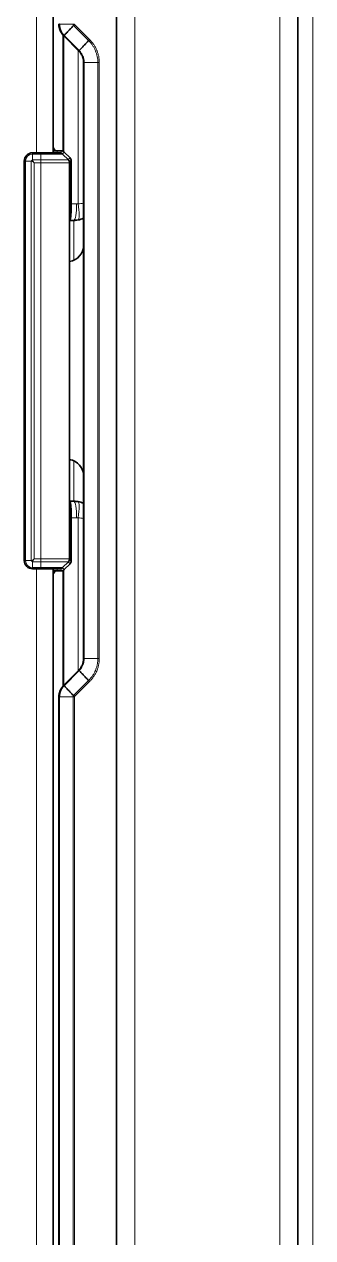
# Model space of a CAD drawing. Header units: inches. Extents: x -1096 to 3103, y -191 to 3207.
# Drawn here: x 92.3 to 127.3, y 1542.7 to 1690 of the extents above; entities that cross this region are included whole.
import ezdxf

# ---------------------------------------------------------------- set-up
doc = ezdxf.new("R2010")
doc.units = ezdxf.units.IN

msp = doc.modelspace()

# ---------------------------------------------------------------- linework, layer by layer
at = {"lineweight": 13}
for p, q in [((93.77, 1895.14), (93.77, 1674.39)), ((105.67, 1829.14), (105.67, 1122.55)), ((123.27, 1829.13), (123.27, 1133.34)), ((127.27, 1829.13), (127.27, 1135.19)), ((100.07, 1688.01), (98.24, 1689.84)), ((98.38, 1689.95), (100.19, 1688.13)), ((96.94, 1674.61), (96.94, 1688.71)), ((97.08, 1688.55), (97.08, 1674.52)), ((97.1, 1688.63), (98.93, 1686.81)), ((98.79, 1668.21), (98.79, 1686.85)), ((99.54, 1685.34), (99.47, 1685.34)), ((99.54, 1685.34), (99.54, 1613)), ((101.2, 1613), (101.2, 1685.34)), ((101.37, 1685.34), (101.37, 1613)), ((93.27, 1674.24), (93.27, 1674.39)), ((94.27, 1674.24), (93.27, 1674.24)), ((93.27, 1673.54), (93.27, 1674.24)), ((93.27, 1673.54), (94.27, 1673.54)), ((94.27, 1674.24), (94.27, 1674.39)), ((96.91, 1674.24), (94.27, 1674.24)), ((94.27, 1673.54), (94.27, 1674.24)), ((94.27, 1673.54), (97.62, 1673.54)), ((94.27, 1673.18), (94.27, 1673.54)), ((96.27, 1674.57), (96.27, 1674.39)), ((96.76, 1674.64), (96.76, 1674.35)), ((97.11, 1674.49), (96.89, 1674.27)), ((97.82, 1673.79), (97.6, 1673.56)), ((92.27, 1673.39), (92.41, 1673.39)), ((92.41, 1673.39), (92.41, 1624.89)), ((93.12, 1673.39), (92.41, 1673.39)), ((93.12, 1624.89), (93.12, 1673.39)), ((93.47, 1673.18), (93.47, 1625.1)), ((94.27, 1673.18), (93.47, 1673.18)), ((97.77, 1673.18), (94.27, 1673.18)), ((94.27, 1625.1), (94.27, 1673.18)), ((97.97, 1673.43), (97.7, 1673.43)), ((97.97, 1668.19), (98.61, 1668.19)), ((98.27, 1661.34), (98.27, 1666.19)), ((97.77, 1637.09), (98.02, 1637.09)), ((98.27, 1632.09), (98.27, 1637.09)), ((98.61, 1630.09), (97.97, 1630.09)), ((98.79, 1611.49), (98.79, 1630.08)), ((93.47, 1625.1), (94.27, 1625.1)), ((94.27, 1625.1), (97.77, 1625.1)), ((94.27, 1624.74), (94.27, 1625.1)), ((92.27, 1624.89), (92.41, 1624.89)), ((93.12, 1624.89), (92.41, 1624.89)), ((93.27, 1624.74), (93.27, 1624.04)), ((94.27, 1624.74), (93.27, 1624.74)), ((93.27, 1624.04), (93.27, 1623.89)), ((93.27, 1624.04), (94.27, 1624.04)), ((93.77, 1623.89), (93.77, 1263.14)), ((94.27, 1624.74), (94.27, 1624.04)), ((97.62, 1624.74), (94.27, 1624.74)), ((94.27, 1624.04), (94.27, 1623.89)), ((94.27, 1624.04), (96.91, 1624.04)), ((96.27, 1623.89), (96.27, 1623.71)), ((96.76, 1623.64), (96.76, 1623.93)), ((97.11, 1623.79), (96.89, 1624.01)), ((96.94, 1609.64), (96.94, 1623.68)), ((97.08, 1623.76), (97.08, 1609.78)), ((97.82, 1624.49), (97.6, 1624.72)), ((97.97, 1624.85), (97.7, 1624.85)), ((98.93, 1611.53), (97.1, 1609.7)), ((98.24, 1608.5), (100.07, 1610.33)), ((100.19, 1610.2), (98.38, 1608.39)), ((96.54, 1608.34), (96.47, 1608.34)), ((96.54, 1608.34), (96.54, 1510)), ((98.37, 1608.34), (98.2, 1608.34)), ((98.2, 1510), (98.2, 1608.34)), ((98.23, 1608.48), (98.24, 1608.5)), ((98.37, 1608.34), (98.37, 1510))]:
    msp.add_line(p, q, dxfattribs=at)
at = {"lineweight": 35}
for p, q in [((95.77, 1829.14), (95.77, 1674.39)), ((103.47, 1211.6), (103.47, 1829.13)), ((125.47, 1133.34), (125.47, 1829.13)), ((125.47, 1829.13), (125.47, 1134.14)), ((96.54, 1690), (96.47, 1690)), ((98.88, 1686.75), (97.05, 1688.58)), ((99.47, 1613), (99.47, 1685.34)), ((93.27, 1674.39), (94.27, 1674.39)), ((94.27, 1674.39), (96.56, 1674.39)), ((96.27, 1674.64), (95.77, 1674.64)), ((96.76, 1674.64), (96.27, 1674.64)), ((97.62, 1673.54), (96.91, 1674.24)), ((97.11, 1674.49), (97.82, 1673.79)), ((92.27, 1624.89), (92.27, 1673.39)), ((97.77, 1673.18), (97.77, 1625.1)), ((97.97, 1669.9), (97.97, 1673.43)), ((97.77, 1670.98), (97.77, 1670.98)), ((97.82, 1669.54), (97.77, 1669.49)), ((97.97, 1668.19), (97.97, 1669.9)), ((98.27, 1666.19), (97.79, 1666.19)), ((97.79, 1632.09), (98.27, 1632.09)), ((97.97, 1628.38), (97.97, 1630.09)), ((97.77, 1628.79), (97.82, 1628.74)), ((97.97, 1624.85), (97.97, 1628.38)), ((97.77, 1627.3), (97.77, 1627.3)), ((94.27, 1623.89), (93.27, 1623.89)), ((96.56, 1623.89), (94.27, 1623.89)), ((95.77, 1623.89), (95.77, 1263.14)), ((96.27, 1623.64), (95.77, 1623.64)), ((96.11, 1623.64), (96.11, 1623.64)), ((96.27, 1623.64), (96.76, 1623.64)), ((97.62, 1624.74), (96.91, 1624.04)), ((97.82, 1624.49), (97.11, 1623.79)), ((99.54, 1613), (99.47, 1613)), ((97.05, 1609.75), (98.88, 1611.58)), ((96.47, 1510), (96.47, 1608.34))]:
    msp.add_line(p, q, dxfattribs=at)
for centre, radius, start, end in [((96.27, 1675.14), 0.5, 180, 270), ((93.27, 1673.39), 1, 90, 180), ((96.56, 1673.89), 0.5, 45, 90), ((96.76, 1674.14), 0.5, 68.386, 90), ((97.27, 1673.18), 0.5, 0, 45), ((97.47, 1673.43), 0.5, 0, 45), ((97.47, 1669.9), 0.5, 315, 0), ((98.27, 1669.19), 3, 280, 293.5783), ((97.47, 1663.17), 2, 278.5191, 0), ((97.47, 1635.17), 2, 0, 81.3727), ((98.27, 1629.09), 3, 80, 90), ((98.27, 1629.09), 3, 66.4217, 80), ((97.47, 1628.38), 0.5, 0, 45), ((97.27, 1625.1), 0.5, 315, 0), ((93.27, 1624.89), 1, 180, 270), ((96.27, 1623.14), 0.5, 90, 180), ((96.56, 1624.39), 0.5, 270, 315), ((96.76, 1624.14), 0.5, 270, 291.614), ((97.47, 1624.85), 0.5, 315, 0)]:
    msp.add_arc(centre, radius, start, end, dxfattribs=at)
at = {"lineweight": 13}
for centre, start, end in [((93.27, 1673.39), 90, 180), ((93.27, 1624.89), 180, 270)]:
    msp.add_arc(centre, 0.854, start, end, dxfattribs=at)
for centre, major_axis, ratio, start_param, end_param in [((96.27, 1675.01), (0.5, 0), 0.866025, 4.148694, 4.712389), ((98.27, 1668.19), (0, -2), 0.173648, 0, 1.570796), ((98.61, 1669.19), (0, 1), 1, 3.141593, 3.316126), ((98.27, 1669.19), (3, 0), 0.333333, 4.886922, 5.123908), ((98.44, 1668.21), (-0.35, 1.97), 0.171088, 3.141593, 4.682231), ((98.27, 1630.09), (0, -2), 0.173648, 1.570796, 3.141593), ((98.44, 1630.08), (0.35, 1.97), 0.171088, 4.742547, 6.283185), ((98.61, 1629.09), (0, 1), 1, 6.108652, 6.283185), ((98.27, 1629.09), (3, 0), 0.333333, 1.159278, 1.396263), ((96.27, 1623.27), (0.5, 0), 0.866025, 1.570796, 2.134491)]:
    msp.add_ellipse(centre, major_axis=major_axis, ratio=ratio, start_param=start_param, end_param=end_param, dxfattribs=at)
at = {"lineweight": 35}
for centre, major_axis, start_param, end_param in [((96.76, 1674.14), (0.34, 0.366), 6.246346, 6.329609), ((98.27, 1669.19), (3, 0), 4.712389, 4.886922), ((96.76, 1624.14), (0.365, 0.341), 4.663177, 4.74644)]:
    msp.add_ellipse(centre, major_axis=major_axis, ratio=1, start_param=start_param, end_param=end_param, dxfattribs=at)
for points, knots in [([(97.05, 1688.58), (97.03, 1688.61), (97.01, 1688.63), (96.96, 1688.68), (96.94, 1688.7), (96.91, 1688.74), (96.9, 1688.75), (96.88, 1688.78), (96.87, 1688.79), (96.84, 1688.83), (96.82, 1688.86), (96.79, 1688.91), (96.77, 1688.94), (96.74, 1688.98), (96.74, 1689), (96.72, 1689.03), (96.71, 1689.04), (96.69, 1689.08), (96.67, 1689.11), (96.65, 1689.17), (96.63, 1689.2), (96.61, 1689.26), (96.59, 1689.29), (96.57, 1689.36), (96.56, 1689.39), (96.53, 1689.48), (96.52, 1689.54), (96.49, 1689.67), (96.48, 1689.74), (96.47, 1689.83), (96.47, 1689.87), (96.47, 1689.93), (96.47, 1689.96), (96.47, 1690)], [0, 0, 0, 0, 0.0625, 0.0625, 0.125, 0.125, 0.15625, 0.15625, 0.1875, 0.1875, 0.25, 0.25, 0.3125, 0.3125, 0.34375, 0.34375, 0.375, 0.375, 0.4375, 0.4375, 0.5, 0.5, 0.5625, 0.5625, 0.625, 0.625, 0.75, 0.75, 0.875, 0.875, 0.9375, 0.9375, 1, 1, 1, 1]), ([(96.54, 1690), (96.54, 1689.97), (96.54, 1689.93), (96.54, 1689.87), (96.54, 1689.84), (96.55, 1689.74), (96.56, 1689.68), (96.59, 1689.56), (96.6, 1689.5), (96.63, 1689.41), (96.64, 1689.38), (96.66, 1689.32), (96.67, 1689.29), (96.7, 1689.23), (96.71, 1689.2), (96.74, 1689.15), (96.75, 1689.12), (96.77, 1689.08), (96.78, 1689.06), (96.8, 1689.03), (96.8, 1689.02), (96.83, 1688.98), (96.84, 1688.95), (96.88, 1688.9), (96.9, 1688.87), (96.93, 1688.84), (96.94, 1688.82), (96.96, 1688.8), (96.97, 1688.79), (97, 1688.75), (97.02, 1688.73), (97.06, 1688.68), (97.08, 1688.66), (97.1, 1688.63)], [0, 0, 0, 0, 0.0625, 0.0625, 0.125, 0.125, 0.25, 0.25, 0.375, 0.375, 0.4375, 0.4375, 0.5, 0.5, 0.5625, 0.5625, 0.625, 0.625, 0.65625, 0.65625, 0.6875, 0.6875, 0.75, 0.75, 0.8125, 0.8125, 0.84375, 0.84375, 0.875, 0.875, 0.9375, 0.9375, 1, 1, 1, 1]), ([(98.38, 1689.95), (98.37, 1689.94), (98.37, 1689.94), (98.35, 1689.93), (98.35, 1689.92), (98.33, 1689.91), (98.32, 1689.9), (98.3, 1689.88), (98.29, 1689.88), (98.28, 1689.87), (98.28, 1689.86), (98.26, 1689.85), (98.25, 1689.84), (98.24, 1689.84)], [0, 0, 0, 0, 0.125, 0.125, 0.25, 0.25, 0.5, 0.5, 0.625, 0.625, 0.75, 0.75, 1, 1, 1, 1]), ([(100.19, 1688.13), (100.17, 1688.11), (100.15, 1688.09), (100.11, 1688.04), (100.09, 1688.02), (100.07, 1688.01)], [0, 0, 0, 0, 0.5, 0.5, 1, 1, 1, 1]), ([(99.47, 1685.34), (99.47, 1685.37), (99.47, 1685.41), (99.46, 1685.47), (99.46, 1685.5), (99.45, 1685.57), (99.45, 1685.6), (99.44, 1685.67), (99.44, 1685.7), (99.42, 1685.8), (99.4, 1685.86), (99.37, 1685.95), (99.36, 1685.98), (99.34, 1686.05), (99.33, 1686.08), (99.29, 1686.17), (99.26, 1686.23), (99.2, 1686.34), (99.17, 1686.4), (99.09, 1686.5), (99.06, 1686.56), (98.99, 1686.63), (98.97, 1686.66), (98.93, 1686.71), (98.91, 1686.73), (98.88, 1686.75)], [0, 0, 0, 0, 0.0625, 0.0625, 0.125, 0.125, 0.1875, 0.1875, 0.25, 0.25, 0.375, 0.375, 0.4375, 0.4375, 0.5, 0.5, 0.625, 0.625, 0.75, 0.75, 0.875, 0.875, 0.9375, 0.9375, 1, 1, 1, 1]), ([(96.94, 1674.61), (96.97, 1674.6), (96.99, 1674.58), (97.04, 1674.56), (97.06, 1674.54), (97.08, 1674.52)], [0, 0, 0, 0, 0.5, 0.5, 1, 1, 1, 1]), ([(97.79, 1666.19), (97.79, 1666.19), (97.79, 1666.19), (97.8, 1666.19), (97.8, 1666.19), (97.8, 1666.19), (97.8, 1666.19), (97.8, 1666.19), (97.81, 1666.2), (97.81, 1666.2), (97.81, 1666.2), (97.81, 1666.2), (97.81, 1666.2), (97.81, 1666.21), (97.82, 1666.21), (97.82, 1666.21), (97.82, 1666.21), (97.82, 1666.22), (97.82, 1666.22), (97.82, 1666.22), (97.83, 1666.23), (97.83, 1666.23), (97.83, 1666.24), (97.83, 1666.24), (97.83, 1666.25), (97.83, 1666.25), (97.84, 1666.25), (97.84, 1666.26), (97.84, 1666.26), (97.84, 1666.27), (97.84, 1666.27), (97.84, 1666.28), (97.84, 1666.29), (97.85, 1666.29), (97.85, 1666.3), (97.85, 1666.3), (97.85, 1666.31), (97.85, 1666.31), (97.85, 1666.32), (97.85, 1666.33), (97.86, 1666.33), (97.86, 1666.34), (97.86, 1666.35), (97.86, 1666.35), (97.86, 1666.36), (97.86, 1666.37), (97.86, 1666.37), (97.87, 1666.38), (97.87, 1666.39), (97.87, 1666.39), (97.87, 1666.4), (97.87, 1666.41), (97.87, 1666.41), (97.87, 1666.42), (97.87, 1666.43), (97.87, 1666.43), (97.88, 1666.44), (97.88, 1666.45), (97.88, 1666.45), (97.88, 1666.46), (97.88, 1666.47), (97.88, 1666.48), (97.88, 1666.48), (97.88, 1666.49), (97.88, 1666.5), (97.89, 1666.5), (97.89, 1666.51), (97.89, 1666.52), (97.89, 1666.52), (97.89, 1666.53), (97.89, 1666.54), (97.89, 1666.54), (97.89, 1666.55), (97.89, 1666.56), (97.89, 1666.56), (97.89, 1666.57), (97.89, 1666.58), (97.9, 1666.58), (97.9, 1666.59), (97.9, 1666.6), (97.9, 1666.6), (97.9, 1666.61), (97.9, 1666.62), (97.9, 1666.62), (97.9, 1666.63), (97.9, 1666.63), (97.9, 1666.64), (97.9, 1666.65), (97.9, 1666.65), (97.9, 1666.66), (97.9, 1666.66), (97.91, 1666.67), (97.91, 1666.67), (97.91, 1666.68), (97.91, 1666.68), (97.91, 1666.69), (97.91, 1666.69), (97.91, 1666.7), (97.91, 1666.7), (97.91, 1666.71), (97.91, 1666.71), (97.91, 1666.72), (97.91, 1666.72), (97.91, 1666.72), (97.91, 1666.73), (97.91, 1666.73), (97.91, 1666.74), (97.91, 1666.74), (97.91, 1666.74), (97.91, 1666.75), (97.91, 1666.75), (97.91, 1666.75), (97.91, 1666.76), (97.91, 1666.76), (97.91, 1666.76), (97.92, 1666.76), (97.92, 1666.77), (97.92, 1666.77), (97.92, 1666.77), (97.92, 1666.77), (97.92, 1666.79), (97.92, 1666.83), (97.93, 1666.89), (97.93, 1666.94), (97.93, 1667), (97.94, 1667.06), (97.94, 1667.12), (97.94, 1667.18), (97.95, 1667.24), (97.95, 1667.3), (97.95, 1667.36), (97.95, 1667.42), (97.96, 1667.47), (97.96, 1667.53), (97.96, 1667.59), (97.96, 1667.64), (97.96, 1667.7), (97.96, 1667.75), (97.96, 1667.81), (97.96, 1667.86), (97.97, 1667.91), (97.97, 1667.96), (97.97, 1668.01), (97.97, 1668.06), (97.97, 1668.1), (97.97, 1668.15), (97.97, 1668.18), (97.97, 1668.19)], [0, 0, 0, 0, 0.006799, 0.013577, 0.020332, 0.027064, 0.033772, 0.040454, 0.047111, 0.053742, 0.060344, 0.066919, 0.073464, 0.07998, 0.086465, 0.092918, 0.09934, 0.105728, 0.112083, 0.118403, 0.124688, 0.130937, 0.13715, 0.143326, 0.149463, 0.155562, 0.161622, 0.167642, 0.173621, 0.179559, 0.185456, 0.19131, 0.197121, 0.202889, 0.208612, 0.214291, 0.219925, 0.225513, 0.231055, 0.23655, 0.241998, 0.247399, 0.252751, 0.258055, 0.263309, 0.268515, 0.27367, 0.278775, 0.28383, 0.288833, 0.293785, 0.298685, 0.303534, 0.308329, 0.313072, 0.317762, 0.322398, 0.326981, 0.33151, 0.335984, 0.340404, 0.344769, 0.34908, 0.353335, 0.357534, 0.361678, 0.365765, 0.369797, 0.373773, 0.377691, 0.381554, 0.385359, 0.389108, 0.392799, 0.396433, 0.40001, 0.403529, 0.40699, 0.410394, 0.41374, 0.417027, 0.420257, 0.423428, 0.426541, 0.429596, 0.432592, 0.435529, 0.438408, 0.441228, 0.443989, 0.446692, 0.449335, 0.45192, 0.454445, 0.456912, 0.459319, 0.461668, 0.463957, 0.466187, 0.468357, 0.470469, 0.472521, 0.474514, 0.476447, 0.478321, 0.480136, 0.481891, 0.483587, 0.485224, 0.486801, 0.488319, 0.489777, 0.491176, 0.492516, 0.493796, 0.495016, 0.496178, 0.497279, 0.498321, 0.499304, 0.500228, 0.524621, 0.548666, 0.572347, 0.595648, 0.618558, 0.641064, 0.663158, 0.68483, 0.706074, 0.726883, 0.747254, 0.767182, 0.786666, 0.805704, 0.824296, 0.842443, 0.860145, 0.877405, 0.894225, 0.910609, 0.926561, 0.942085, 0.957185, 0.971868, 0.986137, 1, 1, 1, 1]), ([(97.97, 1630.09), (97.97, 1630.1), (97.97, 1630.11), (97.97, 1630.14), (97.97, 1630.16), (97.97, 1630.18), (97.97, 1630.2), (97.97, 1630.23), (97.97, 1630.25), (97.97, 1630.28), (97.97, 1630.3), (97.97, 1630.33), (97.97, 1630.35), (97.97, 1630.38), (97.97, 1630.4), (97.96, 1630.43), (97.96, 1630.46), (97.96, 1630.48), (97.96, 1630.51), (97.96, 1630.54), (97.96, 1630.56), (97.96, 1630.59), (97.96, 1630.62), (97.96, 1630.65), (97.96, 1630.68), (97.96, 1630.71), (97.96, 1630.74), (97.96, 1630.76), (97.96, 1630.79), (97.95, 1630.82), (97.95, 1630.85), (97.95, 1630.88), (97.95, 1630.91), (97.95, 1630.94), (97.95, 1630.97), (97.95, 1631), (97.95, 1631.03), (97.95, 1631.06), (97.94, 1631.09), (97.94, 1631.12), (97.94, 1631.15), (97.94, 1631.18), (97.94, 1631.21), (97.94, 1631.24), (97.93, 1631.27), (97.93, 1631.3), (97.93, 1631.33), (97.93, 1631.36), (97.93, 1631.39), (97.92, 1631.42), (97.92, 1631.45), (97.92, 1631.48), (97.92, 1631.5), (97.92, 1631.51), (97.92, 1631.51), (97.91, 1631.52), (97.91, 1631.53), (97.91, 1631.53), (97.91, 1631.54), (97.91, 1631.54), (97.91, 1631.55), (97.91, 1631.56), (97.91, 1631.57), (97.91, 1631.58), (97.91, 1631.59), (97.91, 1631.6), (97.91, 1631.61), (97.9, 1631.62), (97.9, 1631.63), (97.9, 1631.64), (97.9, 1631.65), (97.9, 1631.66), (97.9, 1631.67), (97.9, 1631.68), (97.9, 1631.7), (97.89, 1631.71), (97.89, 1631.72), (97.89, 1631.73), (97.89, 1631.75), (97.89, 1631.76), (97.89, 1631.77), (97.88, 1631.79), (97.88, 1631.8), (97.88, 1631.82), (97.88, 1631.83), (97.88, 1631.84), (97.87, 1631.86), (97.87, 1631.87), (97.87, 1631.88), (97.87, 1631.9), (97.86, 1631.91), (97.86, 1631.92), (97.86, 1631.94), (97.86, 1631.95), (97.85, 1631.96), (97.85, 1631.97), (97.85, 1631.98), (97.84, 1631.99), (97.84, 1632.01), (97.84, 1632.02), (97.84, 1632.03), (97.83, 1632.03), (97.83, 1632.04), (97.83, 1632.05), (97.82, 1632.06), (97.82, 1632.06), (97.82, 1632.07), (97.81, 1632.08), (97.81, 1632.08), (97.81, 1632.08), (97.8, 1632.09), (97.8, 1632.09), (97.8, 1632.09), (97.79, 1632.09), (97.79, 1632.09)], [0, 0, 0, 0, 0.007017, 0.014139, 0.021367, 0.028702, 0.036143, 0.043693, 0.051352, 0.05912, 0.066998, 0.074987, 0.083088, 0.0913, 0.099625, 0.108063, 0.116614, 0.125279, 0.134059, 0.142954, 0.151963, 0.161088, 0.170329, 0.179685, 0.189157, 0.198745, 0.208449, 0.21827, 0.228205, 0.238257, 0.248424, 0.258706, 0.269103, 0.279614, 0.290239, 0.300977, 0.311828, 0.32279, 0.333863, 0.345046, 0.356337, 0.367736, 0.379242, 0.390852, 0.402567, 0.414383, 0.4263, 0.438315, 0.450428, 0.462636, 0.474936, 0.487327, 0.499807, 0.501663, 0.503745, 0.506053, 0.508588, 0.511348, 0.514335, 0.517548, 0.520987, 0.524652, 0.528543, 0.53266, 0.537002, 0.541569, 0.546361, 0.551378, 0.556619, 0.562085, 0.567773, 0.573685, 0.579818, 0.586174, 0.59275, 0.599547, 0.606562, 0.613796, 0.621246, 0.628912, 0.636793, 0.644887, 0.653192, 0.661707, 0.67043, 0.679359, 0.688492, 0.697827, 0.707361, 0.717091, 0.727016, 0.737132, 0.747435, 0.757924, 0.768594, 0.779441, 0.790463, 0.801655, 0.813013, 0.824532, 0.836209, 0.848039, 0.860017, 0.872137, 0.884395, 0.896786, 0.909304, 0.921943, 0.934698, 0.947563, 0.960532, 0.973598, 0.986756, 1, 1, 1, 1]), ([(97.08, 1623.76), (97.06, 1623.74), (97.04, 1623.73), (96.99, 1623.7), (96.97, 1623.69), (96.94, 1623.68)], [0, 0, 0, 0, 0.5, 0.5, 1, 1, 1, 1]), ([(98.88, 1611.58), (98.93, 1611.63), (98.97, 1611.68), (99.03, 1611.75), (99.05, 1611.78), (99.09, 1611.83), (99.11, 1611.86), (99.17, 1611.94), (99.2, 1612), (99.26, 1612.11), (99.29, 1612.17), (99.33, 1612.26), (99.34, 1612.29), (99.36, 1612.35), (99.37, 1612.39), (99.4, 1612.48), (99.42, 1612.54), (99.44, 1612.67), (99.45, 1612.73), (99.46, 1612.83), (99.46, 1612.87), (99.47, 1612.93), (99.47, 1612.96), (99.47, 1613)], [0, 0, 0, 0, 0.125, 0.125, 0.1875, 0.1875, 0.25, 0.25, 0.375, 0.375, 0.5, 0.5, 0.5625, 0.5625, 0.625, 0.625, 0.75, 0.75, 0.875, 0.875, 0.9375, 0.9375, 1, 1, 1, 1]), ([(100.07, 1610.33), (100.09, 1610.31), (100.11, 1610.29), (100.15, 1610.25), (100.17, 1610.23), (100.19, 1610.2)], [0, 0, 0, 0, 0.5, 0.5, 1, 1, 1, 1]), ([(96.47, 1608.34), (96.47, 1608.41), (96.47, 1608.47), (96.48, 1608.6), (96.49, 1608.67), (96.51, 1608.76), (96.52, 1608.79), (96.54, 1608.86), (96.54, 1608.89), (96.56, 1608.95), (96.57, 1608.98), (96.59, 1609.04), (96.61, 1609.07), (96.63, 1609.13), (96.65, 1609.16), (96.67, 1609.22), (96.69, 1609.25), (96.71, 1609.3), (96.72, 1609.31), (96.74, 1609.34), (96.74, 1609.35), (96.76, 1609.37), (96.76, 1609.38), (96.77, 1609.4), (96.77, 1609.4), (96.78, 1609.41), (96.78, 1609.42), (96.79, 1609.42), (96.79, 1609.43), (96.8, 1609.44), (96.8, 1609.44), (96.82, 1609.48), (96.84, 1609.5), (96.88, 1609.56), (96.9, 1609.58), (96.94, 1609.63), (96.96, 1609.66), (97.01, 1609.71), (97.03, 1609.73), (97.05, 1609.75)], [0, 0, 0, 0, 0.125, 0.125, 0.25, 0.25, 0.3125, 0.3125, 0.375, 0.375, 0.4375, 0.4375, 0.5, 0.5, 0.5625, 0.5625, 0.625, 0.625, 0.65625, 0.65625, 0.6875, 0.6875, 0.703125, 0.703125, 0.71875, 0.71875, 0.726562, 0.726562, 0.734375, 0.734375, 0.75, 0.75, 0.8125, 0.8125, 0.875, 0.875, 0.9375, 0.9375, 1, 1, 1, 1]), ([(96.84, 1609.38), (96.84, 1609.37), (96.83, 1609.37), (96.83, 1609.36), (96.83, 1609.35), (96.82, 1609.34), (96.81, 1609.33), (96.79, 1609.3), (96.78, 1609.28), (96.76, 1609.24), (96.75, 1609.22), (96.73, 1609.18), (96.72, 1609.16), (96.69, 1609.09), (96.67, 1609.05), (96.65, 1609), (96.65, 1608.99), (96.64, 1608.97), (96.64, 1608.96), (96.63, 1608.92), (96.62, 1608.9), (96.6, 1608.84), (96.59, 1608.79), (96.57, 1608.7), (96.56, 1608.66), (96.55, 1608.57), (96.55, 1608.52), (96.54, 1608.43), (96.54, 1608.39), (96.54, 1608.34)], [0, 0, 0, 0, 0.015625, 0.015625, 0.03125, 0.03125, 0.0625, 0.0625, 0.125, 0.125, 0.1875, 0.1875, 0.25, 0.25, 0.375, 0.375, 0.40625, 0.40625, 0.4375, 0.4375, 0.5, 0.5, 0.625, 0.625, 0.75, 0.75, 0.875, 0.875, 1, 1, 1, 1]), ([(97.1, 1609.7), (97.05, 1609.65), (97.01, 1609.6), (96.94, 1609.52), (96.92, 1609.49), (96.89, 1609.45), (96.88, 1609.44), (96.86, 1609.41), (96.86, 1609.41), (96.85, 1609.4), (96.85, 1609.39), (96.85, 1609.39), (96.85, 1609.38), (96.84, 1609.38), (96.84, 1609.38), (96.84, 1609.38), (96.84, 1609.38), (96.84, 1609.38)], [0, 0, 0, 0, 0.5, 0.5, 0.75, 0.75, 0.875, 0.875, 0.9375, 0.9375, 0.96875, 0.96875, 0.984375, 0.984375, 0.992188, 0.992188, 1, 1, 1, 1]), ([(98.24, 1608.5), (98.25, 1608.49), (98.26, 1608.49), (98.28, 1608.47), (98.29, 1608.46), (98.32, 1608.44), (98.33, 1608.43), (98.35, 1608.42), (98.35, 1608.41), (98.37, 1608.4), (98.37, 1608.4), (98.38, 1608.39)], [0, 0, 0, 0, 0.25, 0.25, 0.5, 0.5, 0.75, 0.75, 0.875, 0.875, 1, 1, 1, 1])]:
    msp.add_open_spline(points, degree=3, knots=knots, dxfattribs=at)
at = {"lineweight": 13}
for points in [[(98.2, 1690), (96.54, 1690)], [(101.2, 1685.34), (99.54, 1685.34)], [(101.2, 1613), (99.54, 1613)], [(98.2, 1608.34), (96.54, 1608.34)]]:
    msp.add_open_spline(points, degree=1, dxfattribs=at)
at = {"lineweight": 35}
for points in [[(98.24, 1689.84), (97.1, 1688.63)], [(100.07, 1688.01), (98.93, 1686.81)], [(100.07, 1610.33), (98.93, 1611.53)], [(98.24, 1608.5), (97.1, 1609.7)]]:
    msp.add_open_spline(points, degree=1, dxfattribs=at)
at = {"lineweight": 13}
for points, knots in [([(98.37, 1690), (98.34, 1690), (98.3, 1690), (98.25, 1690), (98.22, 1690), (98.2, 1690)], [0, 0, 0, 0, 0.5, 0.5, 1, 1, 1, 1]), ([(98.22, 1689.88), (98.22, 1689.89), (98.22, 1689.89), (98.21, 1689.89), (98.21, 1689.89), (98.21, 1689.9), (98.21, 1689.91), (98.21, 1689.92), (98.21, 1689.92), (98.2, 1689.93), (98.2, 1689.93), (98.2, 1689.96), (98.2, 1689.98), (98.2, 1690)], [0, 0, 0, 0, 0.0625, 0.0625, 0.125, 0.125, 0.25, 0.25, 0.375, 0.375, 0.5, 0.5, 1, 1, 1, 1]), ([(98.23, 1689.86), (98.23, 1689.86), (98.23, 1689.87), (98.22, 1689.87), (98.22, 1689.87), (98.22, 1689.88), (98.22, 1689.88)], [0, 0, 0, 0, 0.25, 0.25, 0.5, 1, 1, 1, 1]), ([(98.24, 1689.83), (98.24, 1689.84), (98.24, 1689.84), (98.23, 1689.85), (98.23, 1689.86), (98.23, 1689.86)], [0, 0, 0, 0, 0.5, 0.5, 1, 1, 1, 1]), ([(98.37, 1690), (98.37, 1689.99), (98.37, 1689.98), (98.37, 1689.96), (98.38, 1689.95), (98.38, 1689.95)], [0, 0, 0, 0, 0.5, 0.5, 1, 1, 1, 1]), ([(97.1, 1688.63), (97.09, 1688.62), (97.07, 1688.61), (97.06, 1688.59), (97.05, 1688.58), (97.05, 1688.58)], [0, 0, 0, 0, 0.5, 0.5, 1, 1, 1, 1]), ([(98.93, 1686.81), (98.91, 1686.79), (98.9, 1686.78), (98.89, 1686.76), (98.88, 1686.75), (98.88, 1686.75)], [0, 0, 0, 0, 0.5, 0.5, 1, 1, 1, 1]), ([(98.93, 1686.81), (98.95, 1686.78), (98.98, 1686.76), (99.02, 1686.71), (99.05, 1686.68), (99.11, 1686.6), (99.15, 1686.55), (99.23, 1686.44), (99.26, 1686.38), (99.32, 1686.26), (99.35, 1686.2), (99.39, 1686.1), (99.4, 1686.07), (99.43, 1686.01), (99.44, 1685.97), (99.47, 1685.88), (99.48, 1685.81), (99.5, 1685.71), (99.51, 1685.68), (99.52, 1685.61), (99.52, 1685.58), (99.53, 1685.51), (99.53, 1685.48), (99.54, 1685.41), (99.54, 1685.37), (99.54, 1685.34)], [0, 0, 0, 0, 0.0625, 0.0625, 0.125, 0.125, 0.25, 0.25, 0.375, 0.375, 0.5, 0.5, 0.5625, 0.5625, 0.625, 0.625, 0.75, 0.75, 0.8125, 0.8125, 0.875, 0.875, 0.9375, 0.9375, 1, 1, 1, 1]), ([(101.2, 1685.34), (101.2, 1685.34), (101.2, 1685.34), (101.2, 1685.35), (101.2, 1685.35), (101.2, 1685.37), (101.2, 1685.39), (101.19, 1685.45), (101.19, 1685.5), (101.19, 1685.59), (101.18, 1685.65), (101.17, 1685.83), (101.15, 1685.96), (101.1, 1686.2), (101.07, 1686.32), (101.01, 1686.49), (100.99, 1686.55), (100.96, 1686.64), (100.95, 1686.67), (100.93, 1686.73), (100.92, 1686.76), (100.88, 1686.84), (100.86, 1686.9), (100.8, 1687.01), (100.74, 1687.12), (100.68, 1687.23), (100.62, 1687.33), (100.59, 1687.38), (100.52, 1687.49), (100.48, 1687.54), (100.41, 1687.64), (100.37, 1687.68), (100.29, 1687.78), (100.25, 1687.83), (100.18, 1687.9), (100.15, 1687.93), (100.11, 1687.97), (100.09, 1687.99), (100.08, 1688), (100.08, 1688), (100.08, 1688), (100.07, 1688.01), (100.07, 1688.01)], [0, 0, 0, 0, 0.001953, 0.001953, 0.003906, 0.007813, 0.015625, 0.03125, 0.0625, 0.0625, 0.125, 0.125, 0.25, 0.25, 0.375, 0.375, 0.4375, 0.4375, 0.46875, 0.46875, 0.5, 0.5, 0.5625, 0.5625, 0.625, 0.6875, 0.6875, 0.75, 0.75, 0.8125, 0.8125, 0.875, 0.875, 0.9375, 0.9375, 0.96875, 0.984375, 0.992187, 0.996094, 0.998047, 0.998047, 1, 1, 1, 1]), ([(100.19, 1688.13), (100.24, 1688.09), (100.29, 1688.04), (100.37, 1687.94), (100.42, 1687.89), (100.5, 1687.79), (100.54, 1687.74), (100.62, 1687.64), (100.66, 1687.59), (100.73, 1687.48), (100.76, 1687.42), (100.83, 1687.31), (100.9, 1687.2), (100.95, 1687.09), (101.01, 1686.97), (101.04, 1686.91), (101.08, 1686.82), (101.09, 1686.79), (101.11, 1686.73), (101.12, 1686.7), (101.16, 1686.61), (101.18, 1686.55), (101.23, 1686.36), (101.27, 1686.24), (101.32, 1685.98), (101.33, 1685.86), (101.35, 1685.66), (101.36, 1685.6), (101.37, 1685.47), (101.37, 1685.41), (101.37, 1685.34)], [0, 0, 0, 0, 0.0625, 0.0625, 0.125, 0.125, 0.1875, 0.1875, 0.25, 0.25, 0.3125, 0.3125, 0.375, 0.4375, 0.4375, 0.5, 0.5, 0.53125, 0.53125, 0.5625, 0.5625, 0.625, 0.625, 0.75, 0.75, 0.875, 0.875, 0.9375, 0.9375, 1, 1, 1, 1]), ([(101.2, 1685.34), (101.22, 1685.34), (101.25, 1685.34), (101.3, 1685.34), (101.34, 1685.34), (101.37, 1685.34)], [0, 0, 0, 0, 0.5, 0.5, 1, 1, 1, 1]), ([(93.12, 1673.39), (93.12, 1673.39), (93.12, 1673.4), (93.13, 1673.4), (93.13, 1673.41), (93.14, 1673.42), (93.14, 1673.42), (93.14, 1673.43), (93.15, 1673.44), (93.15, 1673.44), (93.16, 1673.45), (93.16, 1673.45), (93.17, 1673.46), (93.17, 1673.47), (93.18, 1673.47), (93.18, 1673.48), (93.19, 1673.49), (93.2, 1673.5), (93.22, 1673.51), (93.23, 1673.51), (93.24, 1673.52), (93.25, 1673.53), (93.26, 1673.53), (93.27, 1673.54)], [0, 0, 0, 0, 0.039695, 0.078394, 0.116169, 0.153102, 0.189281, 0.224806, 0.259784, 0.294331, 0.328571, 0.362638, 0.396669, 0.43081, 0.465209, 0.500016, 0.569203, 0.637359, 0.705654, 0.775172, 0.846876, 0.921592, 1, 1, 1, 1]), ([(93.47, 1673.18), (93.45, 1673.21), (93.43, 1673.24), (93.38, 1673.29), (93.36, 1673.32), (93.33, 1673.36), (93.32, 1673.38), (93.31, 1673.4), (93.3, 1673.41), (93.3, 1673.43), (93.29, 1673.43), (93.28, 1673.46), (93.28, 1673.47), (93.27, 1673.5), (93.27, 1673.52), (93.27, 1673.54)], [0, 0, 0, 0, 0.236712, 0.236712, 0.477633, 0.477633, 0.600553, 0.600553, 0.662013, 0.662013, 0.723474, 0.723474, 0.861737, 0.861737, 1, 1, 1, 1]), ([(96.13, 1674.64), (96.15, 1674.64), (96.17, 1674.64), (96.2, 1674.64), (96.22, 1674.63), (96.24, 1674.62), (96.25, 1674.62), (96.26, 1674.6), (96.26, 1674.6), (96.27, 1674.59), (96.27, 1674.58), (96.27, 1674.57)], [0, 0, 0, 0, 0.25, 0.25, 0.5, 0.5, 0.75, 0.75, 0.875, 0.875, 1, 1, 1, 1]), ([(93.47, 1673.18), (93.47, 1673.19), (93.46, 1673.19), (93.45, 1673.2), (93.44, 1673.21), (93.43, 1673.22), (93.42, 1673.23), (93.41, 1673.24), (93.4, 1673.25), (93.39, 1673.25), (93.38, 1673.26), (93.37, 1673.27), (93.37, 1673.28), (93.36, 1673.28), (93.35, 1673.29), (93.34, 1673.29), (93.34, 1673.3), (93.33, 1673.3), (93.32, 1673.31), (93.32, 1673.31), (93.31, 1673.32), (93.31, 1673.32), (93.3, 1673.33), (93.29, 1673.33), (93.27, 1673.34), (93.26, 1673.35), (93.24, 1673.36), (93.23, 1673.37), (93.21, 1673.37), (93.2, 1673.38), (93.18, 1673.38), (93.17, 1673.38), (93.16, 1673.39), (93.15, 1673.39), (93.13, 1673.39), (93.13, 1673.39), (93.12, 1673.39)], [0, 0, 0, 0, 0.033703, 0.066414, 0.098133, 0.12886, 0.158597, 0.187342, 0.215098, 0.241863, 0.26764, 0.292428, 0.316228, 0.339041, 0.360868, 0.38171, 0.401569, 0.420445, 0.43834, 0.455256, 0.471196, 0.486162, 0.500157, 0.541869, 0.582795, 0.622994, 0.662527, 0.70146, 0.73986, 0.777799, 0.81535, 0.852589, 0.889593, 0.926443, 0.963219, 1, 1, 1, 1]), ([(93.47, 1625.1), (93.45, 1625.07), (93.42, 1625.05), (93.37, 1625), (93.34, 1624.98), (93.29, 1624.95), (93.28, 1624.94), (93.26, 1624.93), (93.25, 1624.93), (93.23, 1624.92), (93.23, 1624.91), (93.2, 1624.9), (93.19, 1624.9), (93.15, 1624.89), (93.14, 1624.89), (93.12, 1624.89)], [0, 0, 0, 0, 0.236712, 0.236712, 0.477633, 0.477633, 0.600553, 0.600553, 0.662013, 0.662013, 0.723474, 0.723474, 0.861737, 0.861737, 1, 1, 1, 1]), ([(93.27, 1624.74), (93.27, 1624.76), (93.27, 1624.78), (93.28, 1624.81), (93.28, 1624.82), (93.29, 1624.85), (93.3, 1624.86), (93.3, 1624.87), (93.31, 1624.88), (93.32, 1624.9), (93.33, 1624.92), (93.36, 1624.96), (93.38, 1624.99), (93.43, 1625.04), (93.45, 1625.07), (93.47, 1625.1)], [0, 0, 0, 0, 0.138263, 0.138263, 0.276526, 0.276526, 0.337987, 0.337987, 0.399447, 0.399447, 0.522367, 0.522367, 0.763288, 0.763288, 1, 1, 1, 1]), ([(93.27, 1624.74), (93.27, 1624.75), (93.26, 1624.75), (93.25, 1624.75), (93.25, 1624.76), (93.24, 1624.76), (93.23, 1624.76), (93.23, 1624.77), (93.22, 1624.77), (93.22, 1624.78), (93.21, 1624.78), (93.2, 1624.78), (93.2, 1624.79), (93.19, 1624.79), (93.19, 1624.8), (93.18, 1624.81), (93.17, 1624.82), (93.16, 1624.83), (93.15, 1624.84), (93.14, 1624.85), (93.14, 1624.86), (93.13, 1624.88), (93.12, 1624.89), (93.12, 1624.89)], [0, 0, 0, 0, 0.039695, 0.078394, 0.116169, 0.153102, 0.189281, 0.224806, 0.259784, 0.294331, 0.328571, 0.362638, 0.396669, 0.43081, 0.465209, 0.500016, 0.569203, 0.637359, 0.705654, 0.775172, 0.846876, 0.921592, 1, 1, 1, 1]), ([(99.54, 1613), (99.54, 1612.96), (99.54, 1612.93), (99.53, 1612.86), (99.53, 1612.83), (99.52, 1612.73), (99.51, 1612.66), (99.48, 1612.53), (99.47, 1612.46), (99.44, 1612.36), (99.43, 1612.33), (99.41, 1612.27), (99.39, 1612.24), (99.35, 1612.14), (99.33, 1612.08), (99.26, 1611.96), (99.23, 1611.9), (99.17, 1611.82), (99.15, 1611.79), (99.11, 1611.74), (99.09, 1611.71), (99.05, 1611.66), (99.02, 1611.63), (98.98, 1611.58), (98.95, 1611.56), (98.93, 1611.53)], [0, 0, 0, 0, 0.0625, 0.0625, 0.125, 0.125, 0.25, 0.25, 0.375, 0.375, 0.4375, 0.4375, 0.5, 0.5, 0.625, 0.625, 0.75, 0.75, 0.8125, 0.8125, 0.875, 0.875, 0.9375, 0.9375, 1, 1, 1, 1]), ([(100.07, 1610.33), (100.07, 1610.33), (100.08, 1610.33), (100.08, 1610.34), (100.08, 1610.34), (100.09, 1610.35), (100.11, 1610.37), (100.15, 1610.41), (100.18, 1610.44), (100.24, 1610.51), (100.28, 1610.56), (100.4, 1610.7), (100.48, 1610.8), (100.62, 1611), (100.68, 1611.11), (100.77, 1611.27), (100.8, 1611.32), (100.84, 1611.41), (100.85, 1611.44), (100.88, 1611.49), (100.89, 1611.52), (100.95, 1611.66), (100.99, 1611.78), (101.05, 1611.96), (101.07, 1612.02), (101.1, 1612.14), (101.11, 1612.2), (101.13, 1612.32), (101.14, 1612.38), (101.16, 1612.5), (101.17, 1612.56), (101.18, 1612.65), (101.18, 1612.69), (101.19, 1612.75), (101.19, 1612.81), (101.2, 1612.89), (101.2, 1612.94), (101.2, 1612.97), (101.2, 1612.98), (101.2, 1612.99), (101.2, 1612.99), (101.2, 1613)], [0, 0, 0, 0, 0.001953, 0.001953, 0.003906, 0.007812, 0.015625, 0.03125, 0.0625, 0.0625, 0.125, 0.125, 0.25, 0.25, 0.375, 0.375, 0.4375, 0.4375, 0.46875, 0.46875, 0.5, 0.5, 0.625, 0.625, 0.6875, 0.6875, 0.75, 0.75, 0.8125, 0.8125, 0.875, 0.875, 0.90625, 0.90625, 0.9375, 0.96875, 0.984375, 0.992188, 0.996094, 0.996094, 1, 1, 1, 1]), ([(101.37, 1613), (101.37, 1612.93), (101.37, 1612.87), (101.36, 1612.77), (101.36, 1612.74), (101.35, 1612.67), (101.35, 1612.64), (101.34, 1612.54), (101.33, 1612.48), (101.31, 1612.35), (101.3, 1612.28), (101.28, 1612.16), (101.26, 1612.09), (101.23, 1611.97), (101.21, 1611.91), (101.16, 1611.72), (101.11, 1611.6), (101.05, 1611.45), (101.04, 1611.42), (101.01, 1611.36), (100.99, 1611.33), (100.95, 1611.24), (100.92, 1611.19), (100.83, 1611.02), (100.76, 1610.91), (100.61, 1610.7), (100.54, 1610.59), (100.41, 1610.44), (100.37, 1610.39), (100.28, 1610.3), (100.24, 1610.25), (100.19, 1610.2)], [0, 0, 0, 0, 0.0625, 0.0625, 0.09375, 0.09375, 0.125, 0.125, 0.1875, 0.1875, 0.25, 0.25, 0.3125, 0.3125, 0.375, 0.375, 0.5, 0.5, 0.53125, 0.53125, 0.5625, 0.5625, 0.625, 0.625, 0.75, 0.75, 0.875, 0.875, 0.9375, 0.9375, 1, 1, 1, 1]), ([(101.37, 1613), (101.34, 1613), (101.3, 1613), (101.25, 1613), (101.22, 1613), (101.2, 1613)], [0, 0, 0, 0, 0.5, 0.5, 1, 1, 1, 1]), ([(98.93, 1611.53), (98.91, 1611.55), (98.9, 1611.56), (98.89, 1611.58), (98.88, 1611.58), (98.88, 1611.58)], [0, 0, 0, 0, 0.5, 0.5, 1, 1, 1, 1]), ([(97.1, 1609.7), (97.09, 1609.72), (97.07, 1609.73), (97.06, 1609.75), (97.05, 1609.75), (97.05, 1609.76)], [0, 0, 0, 0, 0.5, 0.5, 1, 1, 1, 1]), ([(98.2, 1608.34), (98.2, 1608.35), (98.2, 1608.36), (98.2, 1608.38), (98.2, 1608.38), (98.2, 1608.4), (98.2, 1608.4), (98.2, 1608.41), (98.2, 1608.41), (98.21, 1608.41), (98.21, 1608.42), (98.21, 1608.42), (98.21, 1608.43), (98.21, 1608.44), (98.21, 1608.44), (98.21, 1608.44)], [0, 0, 0, 0, 0.25, 0.25, 0.5, 0.5, 0.625, 0.625, 0.6875, 0.6875, 0.75, 0.75, 0.875, 0.875, 1, 1, 1, 1]), ([(98.21, 1608.44), (98.22, 1608.45), (98.22, 1608.45), (98.22, 1608.45), (98.22, 1608.45), (98.22, 1608.46), (98.22, 1608.46), (98.22, 1608.46), (98.22, 1608.46), (98.22, 1608.46), (98.23, 1608.47), (98.23, 1608.48)], [0, 0, 0, 0, 0.125, 0.125, 0.25, 0.5, 0.5, 0.625, 0.625, 0.75, 1, 1, 1, 1]), ([(98.21, 1608.44), (98.24, 1608.44), (98.26, 1608.43), (98.32, 1608.41), (98.35, 1608.4), (98.38, 1608.39)], [0, 0, 0, 0, 0.5, 0.5, 1, 1, 1, 1]), ([(98.23, 1608.48), (98.23, 1608.48), (98.24, 1608.48), (98.24, 1608.47), (98.24, 1608.47), (98.25, 1608.47), (98.25, 1608.47), (98.26, 1608.46), (98.26, 1608.46), (98.27, 1608.46), (98.27, 1608.45), (98.28, 1608.45), (98.28, 1608.45), (98.29, 1608.44), (98.3, 1608.44), (98.3, 1608.44), (98.31, 1608.43), (98.32, 1608.43), (98.32, 1608.42), (98.33, 1608.42), (98.34, 1608.42), (98.34, 1608.41), (98.35, 1608.41), (98.35, 1608.41), (98.36, 1608.4), (98.36, 1608.4), (98.37, 1608.4), (98.37, 1608.39), (98.38, 1608.39), (98.38, 1608.39)], [0, 0, 0, 0, 0.041643, 0.082254, 0.121832, 0.160379, 0.197893, 0.234375, 0.269825, 0.304243, 0.337629, 0.369982, 0.401303, 0.447295, 0.492145, 0.535855, 0.578424, 0.619852, 0.660137, 0.699282, 0.737284, 0.774145, 0.809847, 0.844402, 0.877812, 0.910077, 0.941196, 0.971171, 1, 1, 1, 1]), ([(98.38, 1608.39), (98.38, 1608.39), (98.38, 1608.39), (98.38, 1608.38), (98.38, 1608.38), (98.37, 1608.38), (98.37, 1608.38), (98.37, 1608.38), (98.37, 1608.37), (98.37, 1608.37), (98.37, 1608.37), (98.37, 1608.36), (98.37, 1608.36), (98.37, 1608.36), (98.37, 1608.36), (98.37, 1608.36), (98.37, 1608.35), (98.37, 1608.35), (98.37, 1608.35), (98.37, 1608.34), (98.37, 1608.34), (98.37, 1608.34)], [0, 0, 0, 0, 0.098495, 0.098495, 0.227252, 0.227252, 0.291641, 0.291641, 0.35602, 0.35602, 0.484793, 0.484793, 0.613628, 0.613628, 0.678023, 0.678023, 0.742406, 0.742406, 0.871226, 0.871226, 1, 1, 1, 1])]:
    msp.add_open_spline(points, degree=3, knots=knots, dxfattribs=at)

doc.saveas('drawing.dxf')
